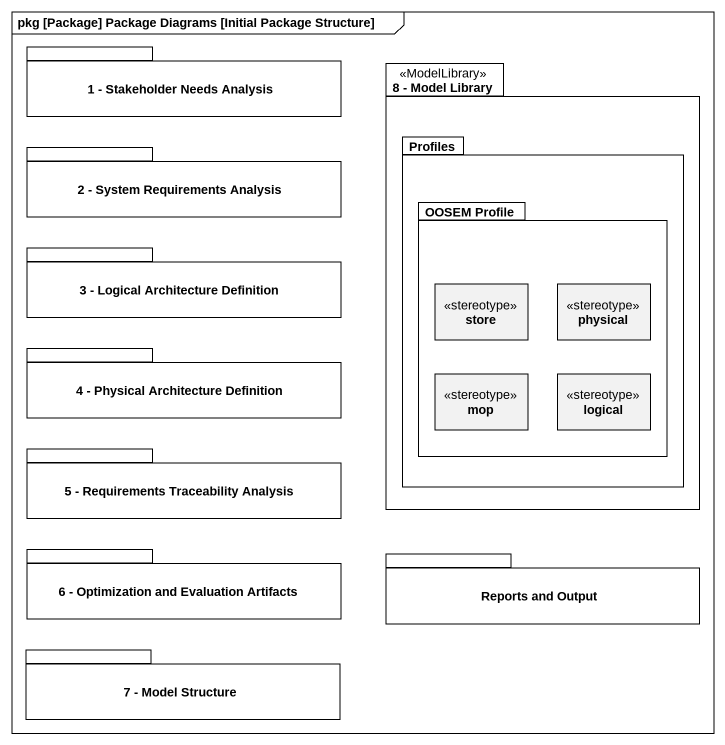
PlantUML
@startuml
mainframe pkg [Package] Package Diagrams [Initial Package Structure]
hide circle
hide empty members
package "1 - Stakeholder Needs Analysis" as p1_Stakeholder_Needs_Analysis {
}
package "8 - Model Library" as p8_Model_Library <<ModelLibrary>> {
  package Profiles {
    package "OOSEM Profile" as OOSEM_Profile {
      class store <<stereotype>>
      class physical <<stereotype>>
      class mop <<stereotype>>
      class logical <<stereotype>>
    }
  }
}
package "2 - System Requirements Analysis" as p2_System_Requirements {
}
package "3 - Logical Architecture Definition" as p3_Logical_Architecture {
}
package "4 - Physical Architecture Definition" as p4_Physical_Architecture {
}
package "5 - Requirements Traceability Analysis" as p5_Requirements_Traceability {
}
package "6 - Optimization and Evaluation Artifacts" as p6_Optimization_and {
}
package "Reports and Output" as Reports_and_Output {
}
package "7 - Model Structure" as p7_Model_Structure {
}
@enduml
